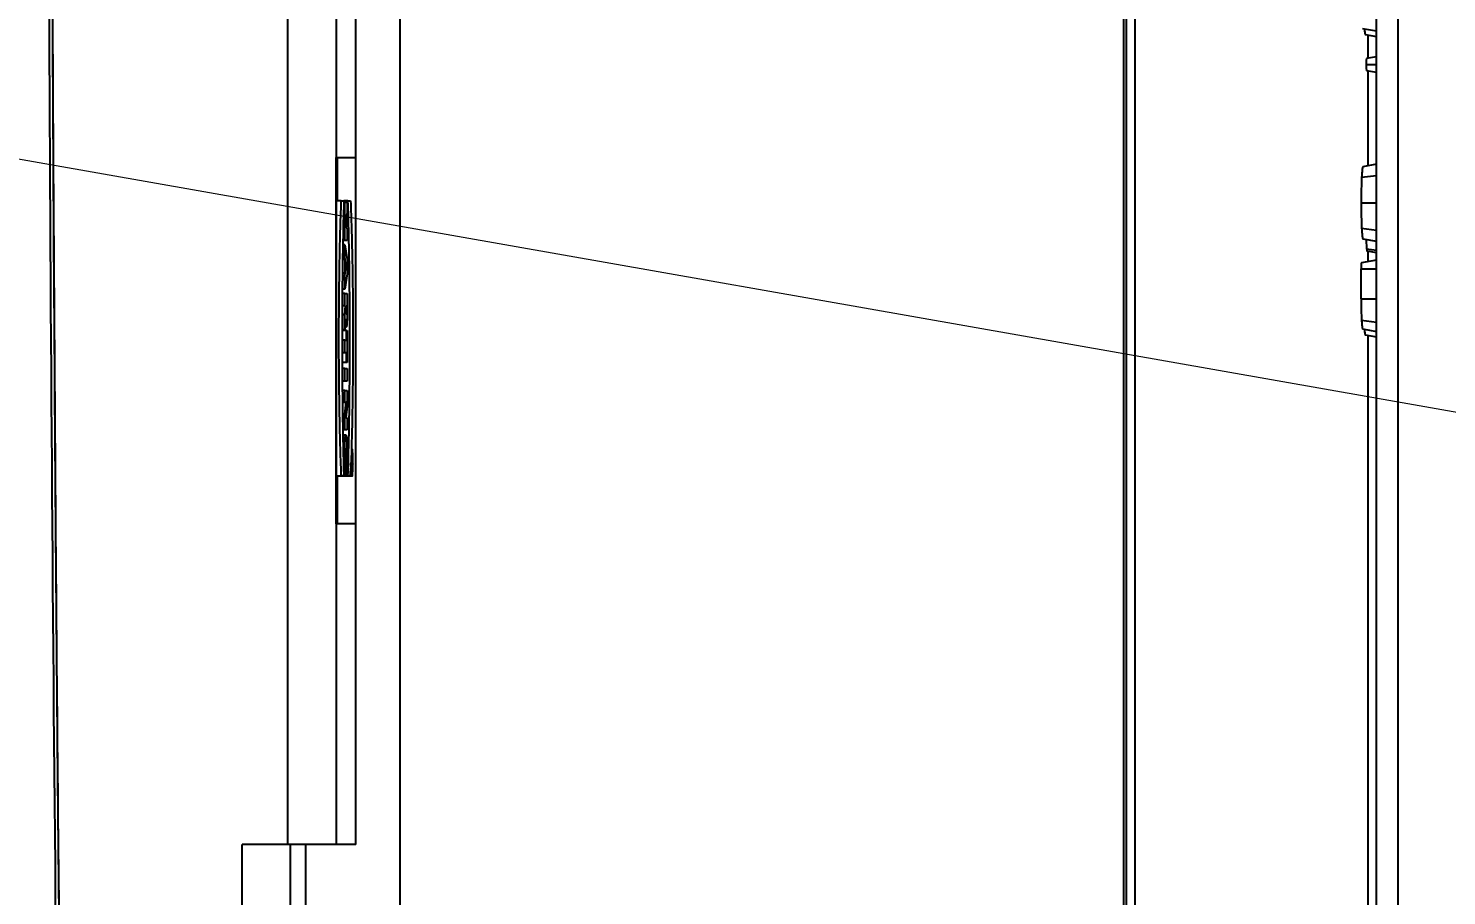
# Model space of a CAD drawing. Header units: millimetres. Extents: x 5828 to 6704, y 123 to 421.
# Drawn here: x 6599.013 to 6601.077, y 247.173 to 248.435 of the extents above; entities that cross this region are included whole.
import ezdxf

# ---------------------------------------------------------------- set-up
doc = ezdxf.new("R2010")
doc.units = ezdxf.units.MM
for name, color, linetype in [('外形图', 7, 'Continuous'), ('尺寸标注', 7, 'Continuous'), ('运动范围', 7, 'Continuous')]:
    doc.layers.add(name, color=color, linetype=linetype)
doc.styles.add('微软雅黑', font='msyh.ttc', dxfattribs={"height": 1.5})
doc.dimstyles.new('尺寸标注_1_15比例', dxfattribs={"dimtxt": 1.5, "dimasz": 1.25, "dimexe": 0.5, "dimexo": 0.4, "dimgap": 0.5, "dimtad": 1, "dimdec": 1, "dimlfac": 15, "dimdsep": 46, "dimtxsty": '微软雅黑', "dimcen": 0.09, "dimadec": 0, "dimazin": 0, "dimtp": 0.01, "dimtm": 0.01, "dimtfac": 1, "dimtdec": 1, "dimtofl": 0, "dimtmove": 0, "dimatfit": 3, "dimfxl": 1, "dimtolj": 1, "dimarcsym": 0})

# ---------------------------------------------------------------- blocks, each defined once
blk = doc.blocks.new('*D770')
at = {"layer": 'Defpoints', "color": 0}
for p in [(6551.3884, 249.6138), (6591.2263, 249.6138), (6637.3008, 249.6138), (6628.0365, 243.1292), (6583.7661, 238.2698)]:
    blk.add_point(p, dxfattribs=at)
at = {"layer": '尺寸标注', "color": 0, "lineweight": -2}
blk.add_arc((6591.2263, 249.6138), 13.5772, 185.27685, 344.73221, dxfattribs=at)
at = {"layer": '尺寸标注', "color": 0}
for points in [[(6577.9147, 248.3747), (6577.4985, 248.3555), (6577.6491, 249.6138)], [(6604.5277, 245.9929), (6604.1211, 246.084), (6604.5977, 247.2582)]]:
    blk.add_solid(points, dxfattribs=at)
at = {"layer": '尺寸标注', "color": 0, "insert": (6591.5441, 237.3197), "char_height": 1.5, "attachment_point": 5, "rotation": 1.4808, "style": '微软雅黑'}
blk.add_mtext('\\A1;+\\A1;170%%d', dxfattribs=at)

msp = doc.modelspace()

# ---------------------------------------------------------------- linework, layer by layer
at = {"layer": '外形图', "color": 7, "linetype": 'Continuous'}
for p, q in [((6600.9753, 246.7656), (6600.9753, 249.1954)), ((6601.0068, 246.7471), (6601.0068, 249.1957)), ((6600.607, 248.9139), (6600.607, 247.047)), ((6600.6115, 247.0521), (6600.6115, 248.9088)), ((6600.6241, 247.0555), (6600.6241, 248.9055)), ((6599.5535, 248.8138), (6599.5535, 247.1471)), ((6599.3905, 247.2471), (6599.3905, 248.7138)), ((6599.4606, 248.7138), (6599.4606, 247.2471)), ((6599.4895, 247.2471), (6599.4895, 248.7138)), ((6600.9551, 248.4349), (6600.9753, 248.4313)), ((6600.959, 248.4262), (6600.9753, 248.4233)), ((6600.9632, 248.3916), (6600.9632, 248.4254)), ((6600.9753, 248.3937), (6600.9608, 248.3912)), ((6600.9604, 248.3824), (6600.9753, 248.3824)), ((6600.9608, 248.3737), (6600.9753, 248.3711)), ((6600.9632, 248.235), (6600.9632, 248.3732)), ((6599.461, 248.2471), (6599.4889, 248.2471)), ((6599.461, 247.7138), (6599.461, 248.2471)), ((6599.4622, 248.2471), (6599.4622, 248.1839)), ((6599.4889, 248.2471), (6599.4889, 247.7138)), ((6600.9753, 248.2371), (6600.9556, 248.2336)), ((6600.9537, 248.2183), (6600.9753, 248.2209)), ((6599.4683, 248.1839), (6599.461, 248.1839)), ((6599.4683, 248.1839), (6599.4721, 248.1839)), ((6599.4721, 248.1839), (6599.472, 248.1822)), ((6599.4733, 248.1822), (6599.472, 248.1822)), ((6599.478, 248.1839), (6599.4721, 248.1839)), ((6599.4733, 248.1822), (6599.4767, 248.1822)), ((6599.4733, 248.1641), (6599.4733, 248.1822)), ((6599.4767, 248.1822), (6599.4767, 248.1641)), ((6599.478, 248.1839), (6599.4817, 248.1839)), ((6600.953, 248.1812), (6600.9753, 248.1812)), ((6599.4733, 248.1641), (6599.4715, 248.1641)), ((6599.4746, 248.1641), (6599.4733, 248.1641)), ((6599.4746, 248.1445), (6599.4746, 248.1641)), ((6599.4767, 248.1641), (6599.4754, 248.1641)), ((6599.4754, 248.1641), (6599.4754, 248.1445)), ((6599.4733, 248.1445), (6599.471, 248.1445)), ((6599.4733, 248.1445), (6599.4746, 248.1445)), ((6599.4733, 248.1264), (6599.4733, 248.1445)), ((6599.4754, 248.1445), (6599.4767, 248.1445)), ((6599.4767, 248.1445), (6599.4767, 248.1264)), ((6600.9537, 248.144), (6600.9753, 248.1413)), ((6599.4706, 248.1264), (6599.4705, 248.1199)), ((6599.4733, 248.1199), (6599.4705, 248.1199)), ((6599.4733, 248.1264), (6599.4706, 248.1264)), ((6599.4767, 248.1264), (6599.4733, 248.1264)), ((6599.4733, 248.102), (6599.4733, 248.1199)), ((6599.4733, 248.1199), (6599.4767, 248.0985)), ((6600.9556, 248.1287), (6600.9753, 248.1252)), ((6600.9603, 248.1278), (6600.9609, 248.1141)), ((6599.4733, 248.102), (6599.4702, 248.102)), ((6599.4738, 248.0987), (6599.4702, 248.0987)), ((6599.4738, 248.0987), (6599.4733, 248.102)), ((6599.4738, 248.0785), (6599.4738, 248.0987)), ((6599.4767, 248.0985), (6599.4767, 248.0779)), ((6600.9609, 248.1141), (6600.9753, 248.1123)), ((6600.9613, 248.1112), (6600.9753, 248.1087)), ((6600.9632, 248.0954), (6600.9632, 248.1108)), ((6599.4738, 248.0785), (6599.4699, 248.0785)), ((6599.4733, 248.0751), (6599.4738, 248.0785)), ((6599.4767, 248.0779), (6599.4733, 248.0554)), ((6599.4746, 248.083), (6599.4746, 248.0945)), ((6599.4756, 248.0888), (6599.4746, 248.0945)), ((6599.4756, 248.0888), (6599.4746, 248.0888)), ((6599.4746, 248.083), (6599.4756, 248.0888)), ((6600.953, 248.0849), (6600.9753, 248.0849)), ((6600.953, 248.0412), (6600.953, 248.0849)), ((6600.9753, 248.0975), (6600.9534, 248.0937)), ((6599.4733, 248.0751), (6599.4699, 248.0751)), ((6599.4733, 248.0554), (6599.4733, 248.0751)), ((6599.4697, 248.0554), (6599.4696, 248.049)), ((6599.4733, 248.049), (6599.4696, 248.049)), ((6599.4733, 248.0554), (6599.4697, 248.0554)), ((6599.4733, 248.049), (6599.4767, 248.049)), ((6599.4733, 248.0309), (6599.4733, 248.049)), ((6599.4767, 248.049), (6599.4767, 248.0231)), ((6600.953, 248.0412), (6600.9753, 248.0412)), ((6599.4733, 248.0179), (6599.4694, 248.0179)), ((6599.4733, 248.0309), (6599.4695, 248.0309)), ((6599.4745, 248.0309), (6599.4733, 248.0309)), ((6599.4733, 248.0179), (6599.4745, 248.0309)), ((6599.4733, 247.996), (6599.4733, 248.0179)), ((6599.4752, 248.0309), (6599.4759, 248.0309)), ((6599.4694, 248.0004), (6599.4693, 247.996)), ((6599.4733, 247.996), (6599.4693, 247.996)), ((6599.4693, 247.996), (6599.4693, 247.9952)), ((6599.4759, 247.9952), (6599.4693, 247.9952)), ((6599.4693, 247.9952), (6599.4693, 247.981)), ((6599.4747, 248.0123), (6599.4733, 247.996)), ((6599.4737, 248.0004), (6599.4757, 248.0004)), ((6599.4759, 247.9952), (6599.4767, 247.9952)), ((6599.4759, 247.981), (6599.4759, 247.9952)), ((6599.4767, 247.9952), (6599.4767, 247.9488)), ((6600.9536, 248.0101), (6600.9753, 248.0074)), ((6600.9551, 247.9974), (6600.9753, 247.9938)), ((6599.4733, 247.981), (6599.4693, 247.981)), ((6599.4733, 247.981), (6599.4759, 247.981)), ((6599.4733, 247.9629), (6599.4733, 247.981)), ((6600.959, 247.9887), (6600.9753, 247.9858)), ((6600.9632, 247.0555), (6600.9632, 247.9879)), ((6599.4733, 247.9629), (6599.4694, 247.9629)), ((6599.4694, 247.9629), (6599.4694, 247.9488)), ((6599.4759, 247.9629), (6599.4733, 247.9629)), ((6599.4759, 247.9488), (6599.4759, 247.9629)), ((6599.4759, 247.9488), (6599.4694, 247.9488)), ((6599.4694, 247.9488), (6599.4695, 247.9396)), ((6599.4733, 247.9397), (6599.4695, 247.9397)), ((6599.4733, 247.9397), (6599.4767, 247.9397)), ((6599.4733, 247.9216), (6599.4733, 247.9397)), ((6599.4767, 247.9488), (6599.4759, 247.9488)), ((6599.4767, 247.9397), (6599.4767, 247.9216)), ((6599.4733, 247.9216), (6599.4696, 247.9216)), ((6599.4696, 247.9216), (6599.4697, 247.908)), ((6599.4767, 247.9216), (6599.4733, 247.9216)), ((6599.4733, 247.908), (6599.4697, 247.908)), ((6599.4733, 247.908), (6599.4767, 247.908)), ((6599.4733, 247.8906), (6599.4733, 247.908)), ((6599.4767, 247.908), (6599.4767, 247.8849)), ((6599.4733, 247.8906), (6599.4699, 247.8906)), ((6599.4733, 247.8736), (6599.4701, 247.8736)), ((6599.4752, 247.8911), (6599.4733, 247.8906)), ((6599.4733, 247.8736), (6599.4752, 247.8911)), ((6599.4733, 247.8507), (6599.4733, 247.8736)), ((6599.4767, 247.8849), (6599.4749, 247.8681)), ((6599.4733, 247.8507), (6599.4705, 247.8507)), ((6599.4705, 247.8506), (6599.4706, 247.843)), ((6599.4767, 247.8507), (6599.4733, 247.8507)), ((6599.4755, 247.8681), (6599.4748, 247.8681)), ((6599.4748, 247.8674), (6599.4755, 247.8681)), ((6599.4749, 247.8681), (6599.4748, 247.8674)), ((6599.4755, 247.8681), (6599.4767, 247.8681)), ((6599.4767, 247.8681), (6599.4767, 247.8507)), ((6599.4749, 247.843), (6599.4706, 247.843)), ((6599.4707, 247.8399), (6599.4741, 247.8399)), ((6599.4827, 247.81), (6599.4825, 247.8056)), ((6599.4829, 247.817), (6599.4827, 247.81)), ((6599.483, 247.8226), (6599.4829, 247.817)), ((6599.4841, 247.8226), (6599.483, 247.8226)), ((6599.4837, 247.8101), (6599.4835, 247.8101)), ((6599.4837, 247.8101), (6599.4846, 247.8101)), ((6599.4837, 247.8057), (6599.4837, 247.8101)), ((6599.4846, 247.8101), (6599.4846, 247.8018)), ((6599.4741, 247.8037), (6599.4751, 247.8037)), ((6599.4751, 247.8037), (6599.4751, 247.7856)), ((6599.4767, 247.7963), (6599.4767, 247.7951)), ((6599.4822, 247.7962), (6599.4821, 247.7951)), ((6599.4825, 247.8056), (6599.4824, 247.803)), ((6599.4831, 247.8007), (6599.4831, 247.8003)), ((6599.4832, 247.7952), (6599.4832, 247.7951)), ((6599.4837, 247.8057), (6599.4834, 247.8057)), ((6599.4834, 247.8034), (6599.4834, 247.803)), ((6599.4834, 247.8009), (6599.4834, 247.8012)), ((6599.4834, 247.8007), (6599.4834, 247.8009)), ((6599.4837, 247.7999), (6599.4834, 247.7999)), ((6599.484, 247.8057), (6599.4837, 247.8057)), ((6599.4837, 247.7999), (6599.484, 247.8057)), ((6599.484, 247.8007), (6599.4837, 247.7963)), ((6599.4837, 247.7951), (6599.4837, 247.7999)), ((6599.4843, 247.7963), (6599.4837, 247.7963)), ((6599.4842, 247.8057), (6599.4844, 247.8057)), ((6599.4842, 247.8034), (6599.4842, 247.8057)), ((6599.4844, 247.8034), (6599.4842, 247.8034)), ((6599.4842, 247.8034), (6599.4842, 247.8024)), ((6599.4844, 247.8057), (6599.4844, 247.8034)), ((6599.4849, 247.803), (6599.4849, 247.8034)), ((6599.4849, 247.8012), (6599.4849, 247.8009)), ((6599.4849, 247.8009), (6599.4849, 247.8007)), ((6599.4851, 247.8012), (6599.4852, 247.8018)), ((6599.4852, 247.803), (6599.4852, 247.8034)), ((6599.461, 247.7839), (6599.4683, 247.7839)), ((6599.4841, 247.7834), (6599.461, 247.7834)), ((6599.4622, 247.7834), (6599.4622, 247.7138)), ((6599.4721, 247.7839), (6599.4683, 247.7839)), ((6599.472, 247.7862), (6599.472, 247.7856)), ((6599.4734, 247.7856), (6599.472, 247.7856)), ((6599.472, 247.7856), (6599.4721, 247.7839)), ((6599.4721, 247.7839), (6599.478, 247.7839)), ((6599.4751, 247.7856), (6599.4734, 247.7856)), ((6599.4758, 247.7862), (6599.4751, 247.7862)), ((6599.4766, 247.7862), (6599.4758, 247.7862)), ((6599.4817, 247.7838), (6599.478, 247.7839)), ((6599.4889, 247.7138), (6599.461, 247.7138)), ((6599.4895, 247.2471), (6599.324, 247.2471)), ((6599.324, 246.8671), (6599.324, 247.2471)), ((6599.394, 247.2471), (6599.394, 246.8671)), ((6599.4168, 247.1471), (6599.4168, 247.2471))]:
    msp.add_line(p, q, dxfattribs=at)
msp.add_lwpolyline([(6599.0619, 246.747), (6599.0586, 247.0435), (6599.0558, 247.3427), (6599.0532, 247.6431), (6599.0511, 247.9445), (6599.0492, 248.2467), (6599.0478, 248.5497), (6599.0467, 248.8533), (6599.046, 249.1572), (6599.0456, 249.4614), (6599.0456, 249.7657), (6599.046, 250.0699), (6599.0467, 250.3739), (6599.0478, 250.6776), (6599.0492, 250.9807), (6599.0511, 251.283), (6599.0532, 251.5845), (6599.0558, 251.8849), (6599.0586, 252.184), (6599.0619, 252.4805)], dxfattribs=at)
for centre, radius, start, end in [((6603.3846, 248.0595), 3.9145, 178.2038, 178.4687), ((6604.0647, 248.041), 4.5949, 178.4649, 178.7096), ((6604.7352, 248.0256), 5.2655, 178.7061, 178.9026), ((6606.3828, 247.9959), 6.9134, 178.97222, 179.50687), ((6607.343, 247.9856), 7.8737, 179.53873, 179.67039), ((6607.5054, 247.9847), 8.0361, 179.67025, 179.88825), ((6607.5389, 247.9845), 8.0695, 180.02432, 180.15284), ((6607.2607, 247.9832), 7.7914, 180.32059, 180.45325), ((6607.1555, 247.9823), 7.6861, 180.55449, 180.68409), ((6606.9856, 247.9803), 7.5162, 180.68398, 180.85568), ((6606.3165, 247.9705), 6.8471, 180.85693, 181.00289), ((6604.392, 247.9339), 4.9223, 181.0575, 181.7192), ((6598.7523, 247.8069), 0.7245, 0.2483, 1.2427), ((6598.4636, 247.8047), 1.0131, 0.0578, 0.3047), ((6599.8168, 247.8034), 0.3337, 178.8463, 179.5977), ((6599.78, 247.8041), 0.2969, 178.6983, 178.8402), ((6599.6939, 247.8037), 0.2105, 178.2773, 179.4675), ((6599.6454, 247.8051), 0.162, 177.9613, 178.2578), ((6599.3075, 247.8046), 0.1774, 1.4404, 2.0219), ((6599.2477, 247.8033), 0.2372, 0.4414, 1.4087), ((6599.1884, 247.8041), 0.2967, 1.163, 1.3017), ((6599.1412, 247.8032), 0.3439, 0.4076, 1.1455), ((6598.0196, 247.8066), 1.4571, 359.2001, 359.5477), ((6598.2764, 247.8047), 1.2004, 359.6014, 0.0488), ((6596.5596, 247.9006), 2.9244, 357.7116, 357.9316), ((6596.1961, 247.9137), 3.2882, 357.9534, 358.0713), ((6599.8546, 247.803), 0.3715, 179.5832, 180.001), ((6599.8558, 247.803), 0.3727, 179.9995, 180.3497), ((6599.8224, 247.8027), 0.3393, 180.4055, 181.2748), ((6599.7391, 247.8031), 0.2557, 179.417, 179.55), ((6599.7476, 247.803), 0.2642, 179.5508, 179.9225), ((6599.7487, 247.803), 0.2653, 179.9992, 180.403), ((6599.7007, 247.8024), 0.2173, 180.4581, 181.617), ((6599.6494, 247.801), 0.1659, 181.6315, 182.0374), ((6599.4425, 247.8034), 0.0419, 359.4613, 0.0017), ((6599.3074, 247.8014), 0.1774, 357.9766, 358.5621), ((6599.2495, 247.8027), 0.2353, 358.5903, 359.5045), ((6599.2207, 247.803), 0.2642, 0.0774, 0.4492), ((6599.2183, 247.803), 0.2666, 359.7412, 0.0001), ((6599.222, 247.803), 0.2629, 359.5968, 359.7413), ((6599.114, 247.803), 0.3712, 0.0607, 0.4112), ((6599.1176, 247.803), 0.3676, 359.5881, 359.7188), ((6599.1361, 247.8028), 0.349, 359.1616, 359.5922), ((6599.1614, 247.8024), 0.3237, 358.9145, 359.1612), ((6599.1109, 247.803), 0.3742, 359.821, 0)]:
    msp.add_arc(centre, radius, start, end, dxfattribs=at)
msp.add_ellipse((6599.7468, 249.6138), major_axis=(0, 13.4821), ratio=0.052408, start_param=1.354859, end_param=1.786734, dxfattribs=at)
for points, knots in [([(6599.0618, 246.747), (6599.0564, 247.222), (6599.0482, 248.1776), (6599.0442, 249.6138), (6599.0482, 251.05), (6599.0564, 252.0056), (6599.0618, 252.4805)], [0, 0, 0, 0, 0.248536, 0.5, 0.751464, 1, 1, 1, 1]), ([(6600.9576, 248.4344), (6600.9577, 248.4332), (6600.9579, 248.4311), (6600.9582, 248.4285), (6600.9585, 248.427), (6600.9588, 248.4263), (6600.959, 248.4262), (6600.959, 248.4262)], [0, 0, 0, 0, 0.4359, 0.742818, 0.923569, 0.972207, 1, 1, 1, 1]), ([(6600.9608, 248.3912), (6600.9608, 248.3911), (6600.9607, 248.3909), (6600.9606, 248.3905), (6600.9605, 248.3898), (6600.9605, 248.3887), (6600.9604, 248.3873), (6600.9604, 248.3852), (6600.9604, 248.3835), (6600.9604, 248.3824)], [0, 0, 0, 0, 0.017238, 0.062121, 0.145094, 0.270706, 0.431866, 0.614066, 1, 1, 1, 1]), ([(6600.9604, 248.3824), (6600.9604, 248.3813), (6600.9604, 248.3796), (6600.9604, 248.3775), (6600.9605, 248.3761), (6600.9605, 248.375), (6600.9606, 248.3743), (6600.9607, 248.3739), (6600.9608, 248.3737), (6600.9608, 248.3737)], [0, 0, 0, 0, 0.385961, 0.568168, 0.72933, 0.85493, 0.937891, 0.982767, 1, 1, 1, 1]), ([(6600.9556, 248.2336), (6600.9554, 248.2336), (6600.9552, 248.2332), (6600.955, 248.2325), (6600.9548, 248.2312), (6600.9545, 248.2295), (6600.9543, 248.2273), (6600.954, 248.2235), (6600.9538, 248.2204), (6600.9537, 248.2183)], [0, 0, 0, 0, 0.023899, 0.074386, 0.155767, 0.268896, 0.412749, 0.58486, 1, 1, 1, 1]), ([(6600.9537, 248.2183), (6600.9535, 248.2126), (6600.9531, 248.2002), (6600.953, 248.1878), (6600.953, 248.1812)], [0, 0, 0, 0, 0.460706, 1, 1, 1, 1]), ([(6599.4683, 247.7839), (6599.4677, 247.7989), (6599.4667, 247.8305), (6599.4656, 247.8794), (6599.465, 247.931), (6599.4647, 248.0012), (6599.4653, 248.0706), (6599.4667, 248.1373), (6599.4677, 248.1688), (6599.4683, 248.1839)], [0, 0, 0, 0, 0.113095, 0.236592, 0.3666, 0.499979, 0.763259, 0.886762, 1, 1, 1, 1]), ([(6599.478, 247.7839), (6599.479, 247.816), (6599.4803, 247.8827), (6599.4809, 247.9838), (6599.4804, 248.0694), (6599.4793, 248.1361), (6599.4785, 248.1682), (6599.478, 248.1839)], [0, 0, 0, 0, 0.241097, 0.500014, 0.758676, 0.882902, 1, 1, 1, 1]), ([(6599.4817, 248.1839), (6599.4823, 248.1705), (6599.4832, 248.1426), (6599.4842, 248.0994), (6599.4849, 248.0538), (6599.4853, 247.991), (6599.485, 247.9138), (6599.4839, 247.8524), (6599.483, 247.8226)], [0, 0, 0, 0, 0.111069, 0.23178, 0.358817, 0.489745, 0.752736, 1, 1, 1, 1]), ([(6600.953, 248.1812), (6600.953, 248.1745), (6600.9531, 248.1621), (6600.9534, 248.1497), (6600.9537, 248.144)], [0, 0, 0, 0, 0.539193, 1, 1, 1, 1]), ([(6600.9537, 248.144), (6600.9538, 248.1418), (6600.954, 248.1388), (6600.9543, 248.135), (6600.9545, 248.1328), (6600.9548, 248.1311), (6600.955, 248.1298), (6600.9552, 248.1291), (6600.9554, 248.1287), (6600.9556, 248.1287)], [0, 0, 0, 0, 0.416211, 0.58842, 0.732111, 0.844909, 0.92592, 0.97614, 1, 1, 1, 1]), ([(6600.9609, 248.1141), (6600.961, 248.1137), (6600.961, 248.113), (6600.9611, 248.1122), (6600.9611, 248.1117), (6600.9612, 248.1114), (6600.9612, 248.1112), (6600.9612, 248.1112), (6600.9613, 248.1112)], [0, 0, 0, 0, 0.392897, 0.709849, 0.829768, 0.918845, 0.975042, 1, 1, 1, 1]), ([(6600.9534, 248.0937), (6600.9533, 248.0936), (6600.9533, 248.0934), (6600.9532, 248.093), (6600.9531, 248.0923), (6600.9531, 248.0912), (6600.953, 248.0898), (6600.953, 248.0877), (6600.953, 248.086), (6600.953, 248.0849)], [0, 0, 0, 0, 0.017238, 0.062121, 0.145094, 0.270706, 0.431866, 0.614066, 1, 1, 1, 1]), ([(6600.953, 248.0412), (6600.953, 248.0356), (6600.953, 248.0252), (6600.9534, 248.0148), (6600.9536, 248.0101)], [0, 0, 0, 0, 0.539095, 1, 1, 1, 1]), ([(6599.4752, 248.0309), (6599.4752, 248.0303), (6599.4752, 248.029), (6599.4752, 248.027), (6599.4752, 248.0251), (6599.4752, 248.0233), (6599.4753, 248.0217), (6599.4754, 248.0207), (6599.4754, 248.0201), (6599.4755, 248.0198), (6599.4755, 248.0196), (6599.4756, 248.0195), (6599.4756, 248.0195)], [0, 0, 0, 0, 0.17147, 0.34349, 0.514907, 0.676504, 0.816113, 0.92053, 0.955722, 0.9797, 0.993776, 1, 1, 1, 1]), ([(6599.4756, 248.0195), (6599.4756, 248.0195), (6599.4757, 248.0196), (6599.4757, 248.0198), (6599.4757, 248.0201), (6599.4758, 248.0207), (6599.4759, 248.0218), (6599.4759, 248.0233), (6599.4759, 248.0252), (6599.4759, 248.0271), (6599.4759, 248.029), (6599.4759, 248.0303), (6599.4759, 248.0309)], [0, 0, 0, 0, 0.006161, 0.020344, 0.044658, 0.080483, 0.187858, 0.330516, 0.492444, 0.662355, 0.83158, 1, 1, 1, 1]), ([(6599.4767, 248.0231), (6599.4767, 248.0217), (6599.4767, 248.0189), (6599.4767, 248.0149), (6599.4766, 248.011), (6599.4765, 248.0076), (6599.4763, 248.0051), (6599.4762, 248.0034), (6599.4761, 248.0023), (6599.476, 248.0015), (6599.4759, 248.0009), (6599.4758, 248.0005), (6599.4757, 248.0004), (6599.4757, 248.0004)], [0, 0, 0, 0, 0.184969, 0.36574, 0.534491, 0.685656, 0.813967, 0.867888, 0.913787, 0.950515, 0.97699, 0.993028, 1, 1, 1, 1]), ([(6599.4757, 248.0004), (6599.4756, 248.0004), (6599.4756, 248.0004), (6599.4755, 248.0007), (6599.4753, 248.0013), (6599.4752, 248.0023), (6599.4751, 248.0036), (6599.475, 248.0053), (6599.4749, 248.0074), (6599.4748, 248.0097), (6599.4747, 248.0114), (6599.4747, 248.0123)], [0, 0, 0, 0, 0.007736, 0.022146, 0.074193, 0.156993, 0.269322, 0.410861, 0.581588, 0.779619, 1, 1, 1, 1]), ([(6600.9536, 248.0101), (6600.9537, 248.0083), (6600.9538, 248.0058), (6600.9541, 248.0027), (6600.9543, 248.0009), (6600.9545, 247.9995), (6600.9547, 247.9984), (6600.9548, 247.9978), (6600.955, 247.9974), (6600.9551, 247.9974)], [0, 0, 0, 0, 0.414606, 0.583969, 0.725775, 0.838701, 0.921828, 0.974885, 1, 1, 1, 1]), ([(6600.9576, 247.9969), (6600.9577, 247.9957), (6600.9579, 247.9936), (6600.9582, 247.991), (6600.9585, 247.9895), (6600.9588, 247.9888), (6600.959, 247.9887), (6600.959, 247.9887)], [0, 0, 0, 0, 0.4359, 0.742818, 0.923569, 0.972207, 1, 1, 1, 1]), ([(6599.4734, 247.7856), (6599.4733, 247.7905), (6599.4732, 247.8005), (6599.4732, 247.813), (6599.4733, 247.8228), (6599.4735, 247.8296), (6599.4737, 247.8352), (6599.4739, 247.8385), (6599.4741, 247.8399)], [0, 0, 0, 0, 0.2707, 0.551734, 0.688861, 0.816676, 0.924861, 1, 1, 1, 1]), ([(6599.4741, 247.8399), (6599.4741, 247.8403), (6599.4742, 247.8411), (6599.4745, 247.8421), (6599.4746, 247.8427), (6599.4748, 247.843), (6599.4749, 247.843)], [0, 0, 0, 0, 0.41752, 0.720516, 0.911088, 1, 1, 1, 1]), ([(6599.4749, 247.843), (6599.475, 247.843), (6599.4751, 247.8429), (6599.4753, 247.8425), (6599.4755, 247.8415), (6599.4757, 247.8399), (6599.4759, 247.8375), (6599.4761, 247.8346), (6599.4763, 247.831), (6599.4765, 247.827), (6599.4765, 247.8241), (6599.4766, 247.8226)], [0, 0, 0, 0, 0.007438, 0.020692, 0.070058, 0.151712, 0.265643, 0.410854, 0.584438, 0.782728, 1, 1, 1, 1]), ([(6599.4749, 247.8235), (6599.4749, 247.8235), (6599.4748, 247.8234), (6599.4747, 247.823), (6599.4745, 247.822), (6599.4743, 247.8203), (6599.4742, 247.8178), (6599.4741, 247.8147), (6599.4741, 247.8111), (6599.4741, 247.8074), (6599.4741, 247.8049), (6599.4741, 247.8037)], [0, 0, 0, 0, 0.006165, 0.018498, 0.06595, 0.150539, 0.278417, 0.442535, 0.624879, 0.812358, 1, 1, 1, 1]), ([(6599.4758, 247.7862), (6599.4758, 247.7882), (6599.4758, 247.7922), (6599.4759, 247.7982), (6599.4759, 247.8042), (6599.4759, 247.8092), (6599.4758, 247.8131), (6599.4758, 247.8158), (6599.4757, 247.8182), (6599.4756, 247.8201), (6599.4754, 247.8216), (6599.4753, 247.8226), (6599.4752, 247.8232), (6599.475, 247.8235), (6599.4749, 247.8235)], [0, 0, 0, 0, 0.157354, 0.319083, 0.481684, 0.643589, 0.721831, 0.794869, 0.859386, 0.912143, 0.951529, 0.977947, 0.993434, 1, 1, 1, 1]), ([(6599.4841, 247.8226), (6599.4841, 247.8226), (6599.484, 247.8225), (6599.4839, 247.8223), (6599.4838, 247.8217), (6599.4837, 247.8207), (6599.4835, 247.8193), (6599.4834, 247.8176), (6599.4833, 247.8155), (6599.4832, 247.8133), (6599.4832, 247.8117), (6599.4832, 247.8108)], [0, 0, 0, 0, 0.007612, 0.022019, 0.075073, 0.160715, 0.277496, 0.423088, 0.594493, 0.788145, 1, 1, 1, 1]), ([(6599.4841, 247.817), (6599.4841, 247.817), (6599.484, 247.8168), (6599.4839, 247.8166), (6599.4839, 247.816), (6599.4838, 247.8153), (6599.4837, 247.8145), (6599.4836, 247.813), (6599.4836, 247.8118), (6599.4835, 247.8109)], [0, 0, 0, 0, 0.022048, 0.073927, 0.15743, 0.271786, 0.415475, 0.586456, 1, 1, 1, 1]), ([(6599.4851, 247.8108), (6599.485, 247.8117), (6599.485, 247.8133), (6599.4849, 247.8155), (6599.4848, 247.8176), (6599.4847, 247.8193), (6599.4846, 247.8207), (6599.4845, 247.8217), (6599.4843, 247.8223), (6599.4842, 247.8225), (6599.4842, 247.8226), (6599.4841, 247.8226)], [0, 0, 0, 0, 0.211855, 0.405507, 0.576912, 0.722504, 0.839285, 0.924927, 0.977981, 0.992388, 1, 1, 1, 1]), ([(6599.4847, 247.8109), (6599.4847, 247.8118), (6599.4847, 247.813), (6599.4846, 247.8145), (6599.4845, 247.8153), (6599.4844, 247.816), (6599.4843, 247.8166), (6599.4843, 247.8168), (6599.4842, 247.817), (6599.4841, 247.817)], [0, 0, 0, 0, 0.413541, 0.584522, 0.728211, 0.842569, 0.926073, 0.977952, 1, 1, 1, 1]), ([(6599.4832, 247.7951), (6599.4832, 247.7942), (6599.4832, 247.7926), (6599.4833, 247.7904), (6599.4834, 247.7884), (6599.4835, 247.7867), (6599.4837, 247.7853), (6599.4838, 247.7843), (6599.4839, 247.7837), (6599.484, 247.7834), (6599.4841, 247.7834), (6599.4841, 247.7834)], [0, 0, 0, 0, 0.212036, 0.405755, 0.577147, 0.722679, 0.839383, 0.924957, 0.977969, 0.992373, 1, 1, 1, 1]), ([(6599.4841, 247.789), (6599.4841, 247.789), (6599.484, 247.7892), (6599.4839, 247.7895), (6599.4839, 247.79), (6599.4838, 247.7907), (6599.4837, 247.7916), (6599.4836, 247.7931), (6599.4836, 247.7943), (6599.4835, 247.7951)], [0, 0, 0, 0, 0.02205, 0.073927, 0.157426, 0.271779, 0.415466, 0.586446, 1, 1, 1, 1]), ([(6599.4843, 247.7963), (6599.4843, 247.7963), (6599.4843, 247.7965), (6599.4842, 247.7967), (6599.4842, 247.7971), (6599.4841, 247.7976), (6599.4841, 247.7983), (6599.4841, 247.7993), (6599.484, 247.8001), (6599.484, 247.8007)], [0, 0, 0, 0, 0.021283, 0.076305, 0.165065, 0.28524, 0.433433, 0.605359, 1, 1, 1, 1]), ([(6599.4841, 247.7834), (6599.4842, 247.7834), (6599.4842, 247.7834), (6599.4843, 247.7837), (6599.4845, 247.7844), (6599.4846, 247.7855), (6599.4847, 247.787), (6599.4848, 247.7889), (6599.4849, 247.7911), (6599.485, 247.7936), (6599.4851, 247.7954), (6599.4851, 247.7963)], [0, 0, 0, 0, 0.007452, 0.021912, 0.075481, 0.161969, 0.27968, 0.425987, 0.597538, 0.790365, 1, 1, 1, 1]), ([(6599.4847, 247.7951), (6599.4847, 247.7943), (6599.4847, 247.7931), (6599.4846, 247.7916), (6599.4845, 247.7907), (6599.4844, 247.79), (6599.4843, 247.7895), (6599.4843, 247.7892), (6599.4842, 247.789), (6599.4841, 247.789)], [0, 0, 0, 0, 0.413554, 0.584534, 0.728221, 0.842574, 0.926073, 0.97795, 1, 1, 1, 1]), ([(6599.4842, 247.8024), (6599.4842, 247.8022), (6599.4842, 247.8019), (6599.4842, 247.8015), (6599.4843, 247.8013)], [0, 0, 0, 0, 0.322821, 1, 1, 1, 1]), ([(6599.4846, 247.8018), (6599.4846, 247.8014), (6599.4846, 247.8004), (6599.4846, 247.7993), (6599.4845, 247.7984), (6599.4845, 247.7978), (6599.4845, 247.7973), (6599.4844, 247.797), (6599.4844, 247.7967), (6599.4844, 247.7964), (6599.4843, 247.7963)], [0, 0, 0, 0, 0.250114, 0.500243, 0.625263, 0.750418, 0.812931, 0.875237, 0.93817, 1, 1, 1, 1]), ([(6599.4843, 247.8013), (6599.4843, 247.8013), (6599.4843, 247.8012), (6599.4843, 247.8012), (6599.4843, 247.8012)], [0, 0, 0, 0, 0.72343, 1, 1, 1, 1]), ([(6599.4843, 247.8012), (6599.4843, 247.8012), (6599.4843, 247.8012), (6599.4844, 247.8013), (6599.4844, 247.8013)], [0, 0, 0, 0, 0.276609, 1, 1, 1, 1]), ([(6599.4844, 247.8013), (6599.4844, 247.8015), (6599.4844, 247.8021), (6599.4844, 247.8026), (6599.4844, 247.803)], [0, 0, 0, 0, 0.390923, 1, 1, 1, 1])]:
    msp.add_open_spline(points, degree=3, knots=knots, dxfattribs=at)
at = {"layer": '运动范围', "color": 0, "linetype": 'ByBlock', "lineweight": 0}
msp.add_line((6628.0365, 243.1292), (6591.2263, 249.6138), dxfattribs=at)
at = {"layer": '运动范围', "color": 0, "linetype": 'Continuous', "lineweight": 0}
msp.add_arc((6591.2263, 249.6198), 37.378, 10, 350, dxfattribs=at)

# ---------------------------------------------------------------- dimensions: what is measured, and where the dimension line sits
at = {"layer": '尺寸标注'}
dim = msp.add_angular_dim_2l(base=(6583.7661, 238.2698), line1=((6628.0365, 243.1292), (6591.2263, 249.6138)), line2=((6551.3884, 249.6138), (6637.3008, 249.6138)), text='\\A1;+<>', dimstyle='尺寸标注_1_15比例', override={"dimtxsty": '微软雅黑'}, dxfattribs=at)
dim.commit()
dim.dimension.update_dxf_attribs({"geometry": '*D770', "text_midpoint": (6591.5772, 236.0411), "dimtype": 162})

doc.saveas('drawing.dxf')
